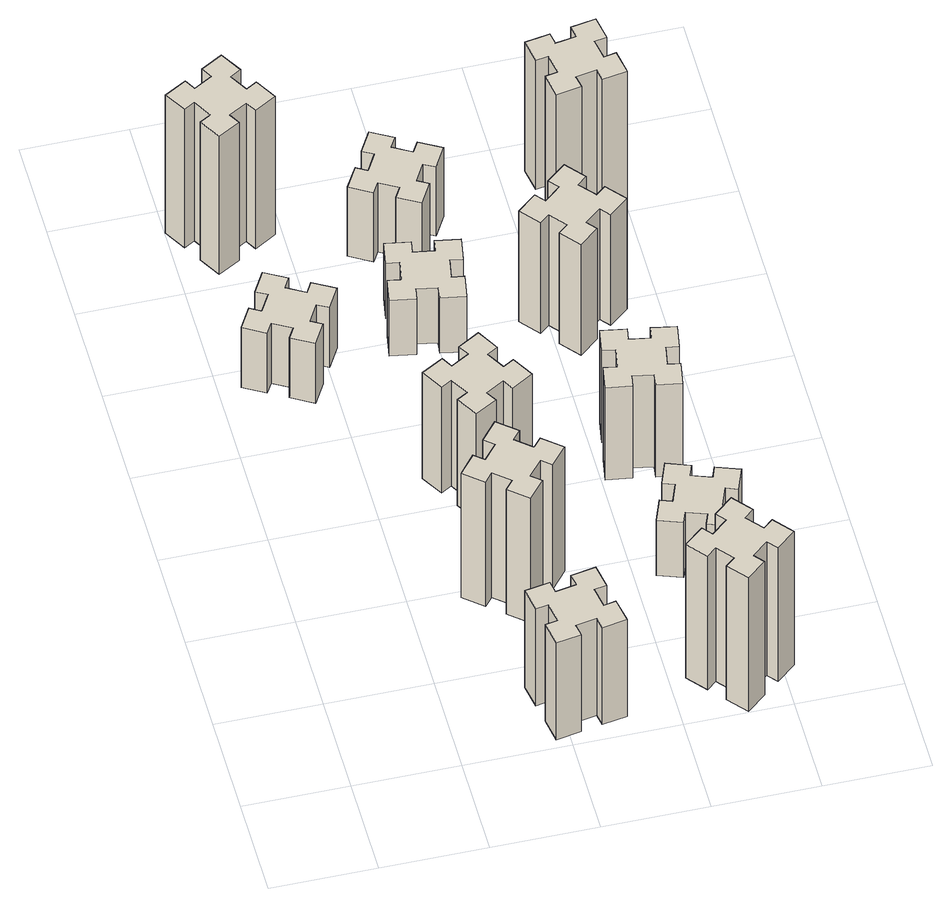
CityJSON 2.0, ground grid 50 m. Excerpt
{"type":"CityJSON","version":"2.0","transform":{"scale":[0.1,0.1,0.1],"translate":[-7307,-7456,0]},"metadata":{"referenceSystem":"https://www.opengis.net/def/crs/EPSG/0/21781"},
"CityObjects":{
"building1":{"type":"Building","attributes":{"class":"1000","function":"1000","usage":"1000","yearOfConstruction":2016,"roofType":"1000","measuredHeight":39,"storeysAboveGround":30,"storeysBelowGround":0},"geometry":[{"type":"Solid","lod":"1","boundaries":[[[[0,1,2,3,4,5,6,7,8,9,10,11,12,13,14,15,16,17,18,19]],[[17,16,20,21]],[[16,15,22,20]],[[15,14,23,22]],[[14,13,24,23]],[[13,12,25,24]],[[12,11,26,25]],[[11,10,27,26]],[[10,9,28,27]],[[9,8,29,28]],[[8,7,30,29]],[[7,6,31,30]],[[6,5,32,31]],[[5,4,33,32]],[[4,3,34,33]],[[3,2,35,34]],[[2,1,36,35]],[[1,0,37,36]],[[0,19,38,37]],[[19,18,39,38]],[[18,17,21,39]],[[24,25,26,27,28,29,30,31,32,33,34,35,36,37,38,39,21,20,22,23]]]]}]},
"building2":{"type":"Building","attributes":{"class":"1000","function":"1000","usage":"1000","yearOfConstruction":2016,"roofType":"1000","measuredHeight":63,"storeysAboveGround":30,"storeysBelowGround":0},"geometry":[{"type":"Solid","lod":"1","boundaries":[[[[40,41,42,43,44,45,46,47,48,49,50,51,52,53,54,55,56,57,58,59]],[[57,56,60,61]],[[56,55,62,60]],[[55,54,63,62]],[[54,53,64,63]],[[53,52,65,64]],[[52,51,66,65]],[[51,50,67,66]],[[50,49,68,67]],[[49,48,69,68]],[[48,47,70,69]],[[47,46,71,70]],[[46,45,72,71]],[[45,44,73,72]],[[44,43,74,73]],[[43,42,75,74]],[[42,41,76,75]],[[41,40,77,76]],[[40,59,78,77]],[[59,58,79,78]],[[58,57,61,79]],[[64,65,66,67,68,69,70,71,72,73,74,75,76,77,78,79,61,60,62,63]]]]}]},
"building3":{"type":"Building","attributes":{"class":"1000","function":"1000","usage":"1000","yearOfConstruction":2016,"roofType":"1000","measuredHeight":90,"storeysAboveGround":30,"storeysBelowGround":0},"geometry":[{"type":"Solid","lod":"1","boundaries":[[[[80,81,82,83,84,85,86,87,88,89,90,91,92,93,94,95,96,97,98,99]],[[97,96,100,101]],[[96,95,102,100]],[[95,94,103,102]],[[94,93,104,103]],[[93,92,105,104]],[[92,91,106,105]],[[91,90,107,106]],[[90,89,108,107]],[[89,88,109,108]],[[88,87,110,109]],[[87,86,111,110]],[[86,85,112,111]],[[85,84,113,112]],[[84,83,114,113]],[[83,82,115,114]],[[82,81,116,115]],[[81,80,117,116]],[[80,99,118,117]],[[99,98,119,118]],[[98,97,101,119]],[[104,105,106,107,108,109,110,111,112,113,114,115,116,117,118,119,101,100,102,103]]]]}]},
"building4":{"type":"Building","attributes":{"class":"1000","function":"1000","usage":"1000","yearOfConstruction":2016,"roofType":"1000","measuredHeight":81,"storeysAboveGround":30,"storeysBelowGround":0},"geometry":[{"type":"Solid","lod":"1","boundaries":[[[[120,121,122,123,124,125,126,127,128,129,130,131,132,133,134,135,136,137,138,139]],[[137,136,140,141]],[[136,135,142,140]],[[135,134,143,142]],[[134,133,144,143]],[[133,132,145,144]],[[132,131,146,145]],[[131,130,147,146]],[[130,129,148,147]],[[129,128,149,148]],[[128,127,150,149]],[[127,126,151,150]],[[126,125,152,151]],[[125,124,153,152]],[[124,123,154,153]],[[123,122,155,154]],[[122,121,156,155]],[[121,120,157,156]],[[120,139,158,157]],[[139,138,159,158]],[[138,137,141,159]],[[144,145,146,147,148,149,150,151,152,153,154,155,156,157,158,159,141,140,142,143]]]]}]},
"building5":{"type":"Building","attributes":{"class":"1000","function":"1000","usage":"1000","yearOfConstruction":2016,"roofType":"1000","measuredHeight":69,"storeysAboveGround":30,"storeysBelowGround":0},"geometry":[{"type":"Solid","lod":"1","boundaries":[[[[160,161,162,163,164,165,166,167,168,169,170,171,172,173,174,175,176,177,178,179]],[[177,176,180,181]],[[176,175,182,180]],[[175,174,183,182]],[[174,173,184,183]],[[173,172,185,184]],[[172,171,186,185]],[[171,170,187,186]],[[170,169,188,187]],[[169,168,189,188]],[[168,167,190,189]],[[167,166,191,190]],[[166,165,192,191]],[[165,164,193,192]],[[164,163,194,193]],[[163,162,195,194]],[[162,161,196,195]],[[161,160,197,196]],[[160,179,198,197]],[[179,178,199,198]],[[178,177,181,199]],[[184,185,186,187,188,189,190,191,192,193,194,195,196,197,198,199,181,180,182,183]]]]}]},
"building6":{"type":"Building","attributes":{"class":"1000","function":"1000","usage":"1000","yearOfConstruction":2016,"roofType":"1000","measuredHeight":36,"storeysAboveGround":30,"storeysBelowGround":0},"geometry":[{"type":"Solid","lod":"1","boundaries":[[[[200,201,202,203,204,205,206,207,208,209,210,211,212,213,214,215,216,217,218,219]],[[217,216,220,221]],[[216,215,222,220]],[[215,214,223,222]],[[214,213,224,223]],[[213,212,225,224]],[[212,211,226,225]],[[211,210,227,226]],[[210,209,228,227]],[[209,208,229,228]],[[208,207,230,229]],[[207,206,231,230]],[[206,205,232,231]],[[205,204,233,232]],[[204,203,234,233]],[[203,202,235,234]],[[202,201,236,235]],[[201,200,237,236]],[[200,219,238,237]],[[219,218,239,238]],[[218,217,221,239]],[[224,225,226,227,228,229,230,231,232,233,234,235,236,237,238,239,221,220,222,223]]]]}]},
"building7":{"type":"Building","attributes":{"class":"1000","function":"1000","usage":"1000","yearOfConstruction":2016,"roofType":"1000","measuredHeight":87,"storeysAboveGround":30,"storeysBelowGround":0},"geometry":[{"type":"Solid","lod":"1","boundaries":[[[[240,241,242,243,244,245,246,247,248,249,250,251,252,253,254,255,256,257,258,259]],[[257,256,260,261]],[[256,255,262,260]],[[255,254,263,262]],[[254,253,264,263]],[[253,252,265,264]],[[252,251,266,265]],[[251,250,267,266]],[[250,249,268,267]],[[249,248,269,268]],[[248,247,270,269]],[[247,246,271,270]],[[246,245,272,271]],[[245,244,273,272]],[[244,243,274,273]],[[243,242,275,274]],[[242,241,276,275]],[[241,240,277,276]],[[240,259,278,277]],[[259,258,279,278]],[[258,257,261,279]],[[264,265,266,267,268,269,270,271,272,273,274,275,276,277,278,279,261,260,262,263]]]]}]},
"building8":{"type":"Building","attributes":{"class":"1000","function":"1000","usage":"1000","yearOfConstruction":2016,"roofType":"1000","measuredHeight":45,"storeysAboveGround":30,"storeysBelowGround":0},"geometry":[{"type":"Solid","lod":"1","boundaries":[[[[280,281,282,283,284,285,286,287,288,289,290,291,292,293,294,295,296,297,298,299]],[[297,296,300,301]],[[296,295,302,300]],[[295,294,303,302]],[[294,293,304,303]],[[293,292,305,304]],[[292,291,306,305]],[[291,290,307,306]],[[290,289,308,307]],[[289,288,309,308]],[[288,287,310,309]],[[287,286,311,310]],[[286,285,312,311]],[[285,284,313,312]],[[284,283,314,313]],[[283,282,315,314]],[[282,281,316,315]],[[281,280,317,316]],[[280,299,318,317]],[[299,298,319,318]],[[298,297,301,319]],[[304,305,306,307,308,309,310,311,312,313,314,315,316,317,318,319,301,300,302,303]]]]}]},
"building9":{"type":"Building","attributes":{"class":"1000","function":"1000","usage":"1000","yearOfConstruction":2016,"roofType":"1000","measuredHeight":36,"storeysAboveGround":30,"storeysBelowGround":0},"geometry":[{"type":"Solid","lod":"1","boundaries":[[[[320,321,322,323,324,325,326,327,328,329,330,331,332,333,334,335,336,337,338,339]],[[337,336,340,341]],[[336,335,342,340]],[[335,334,343,342]],[[334,333,344,343]],[[333,332,345,344]],[[332,331,346,345]],[[331,330,347,346]],[[330,329,348,347]],[[329,328,349,348]],[[328,327,350,349]],[[327,326,351,350]],[[326,325,352,351]],[[325,324,353,352]],[[324,323,354,353]],[[323,322,355,354]],[[322,321,356,355]],[[321,320,357,356]],[[320,339,358,357]],[[339,338,359,358]],[[338,337,341,359]],[[344,345,346,347,348,349,350,351,352,353,354,355,356,357,358,359,341,340,342,343]]]]}]},
"building10":{"type":"Building","attributes":{"class":"1000","function":"1000","usage":"1000","yearOfConstruction":2016,"roofType":"1000","measuredHeight":60,"storeysAboveGround":30,"storeysBelowGround":0},"geometry":[{"type":"Solid","lod":"1","boundaries":[[[[360,361,362,363,364,365,366,367,368,369,370,371,372,373,374,375,376,377,378,379]],[[377,376,380,381]],[[376,375,382,380]],[[375,374,383,382]],[[374,373,384,383]],[[373,372,385,384]],[[372,371,386,385]],[[371,370,387,386]],[[370,369,388,387]],[[369,368,389,388]],[[368,367,390,389]],[[367,366,391,390]],[[366,365,392,391]],[[365,364,393,392]],[[364,363,394,393]],[[363,362,395,394]],[[362,361,396,395]],[[361,360,397,396]],[[360,379,398,397]],[[379,378,399,398]],[[378,377,381,399]],[[384,385,386,387,388,389,390,391,392,393,394,395,396,397,398,399,381,380,382,383]]]]}]},
"building11":{"type":"Building","attributes":{"class":"1000","function":"1000","usage":"1000","yearOfConstruction":2016,"roofType":"1000","measuredHeight":72,"storeysAboveGround":30,"storeysBelowGround":0},"geometry":[{"type":"Solid","lod":"1","boundaries":[[[[400,401,402,403,404,405,406,407,408,409,410,411,412,413,414,415,416,417,418,419]],[[417,416,420,421]],[[416,415,422,420]],[[415,414,423,422]],[[414,413,424,423]],[[413,412,425,424]],[[412,411,426,425]],[[411,410,427,426]],[[410,409,428,427]],[[409,408,429,428]],[[408,407,430,429]],[[407,406,431,430]],[[406,405,432,431]],[[405,404,433,432]],[[404,403,434,433]],[[403,402,435,434]],[[402,401,436,435]],[[401,400,437,436]],[[400,419,438,437]],[[419,418,439,438]],[[418,417,421,439]],[[424,425,426,427,428,429,430,431,432,433,434,435,436,437,438,439,421,420,422,423]]]]}]},
"building12":{"type":"Building","attributes":{"class":"1000","function":"1000","usage":"1000","yearOfConstruction":2016,"roofType":"1000","measuredHeight":84,"storeysAboveGround":30,"storeysBelowGround":0},"geometry":[{"type":"Solid","lod":"1","boundaries":[[[[440,441,442,443,444,445,446,447,448,449,450,451,452,453,454,455,456,457,458,459]],[[457,456,460,461]],[[456,455,462,460]],[[455,454,463,462]],[[454,453,464,463]],[[453,452,465,464]],[[452,451,466,465]],[[451,450,467,466]],[[450,449,468,467]],[[449,448,469,468]],[[448,447,470,469]],[[447,446,471,470]],[[446,445,472,471]],[[445,444,473,472]],[[444,443,474,473]],[[443,442,475,474]],[[442,441,476,475]],[[441,440,477,476]],[[440,459,478,477]],[[459,458,479,478]],[[458,457,461,479]],[[464,465,466,467,468,469,470,471,472,473,474,475,476,477,478,479,461,460,462,463]]]]}]}
},
"vertices":[
[406,2367,0],[456,2454,0],[508,2424,0],[568,2528,0],[464,2588,0],[434,2536,0],[347,2586,0],[377,2638,0],[273,2698,0],[213,2594,0],[265,2564,0],[215,2477,0],[163,2507,0],[103,2403,0],[207,2343,0],[237,2395,0],[324,2345,0],[294,2293,0],[398,2233,0],[458,2337,0],[324,2345,390],[294,2293,390],[237,2395,390],[207,2343,390],[103,2403,390],[163,2507,390],[215,2477,390],[265,2564,390],[213,2594,390],[273,2698,390],[377,2638,390],[347,2586,390],[434,2536,390],[464,2588,390],[568,2528,390],[508,2424,390],[456,2454,390],[406,2367,390],[458,2337,390],[398,2233,390],
[1045,128,0],[1144,146,0],[1154,87,0],[1272,107,0],[1251,226,0],[1192,215,0],[1175,314,0],[1234,324,0],[1213,442,0],[1095,421,0],[1105,362,0],[1007,345,0],[997,404,0],[878,383,0],[899,265,0],[958,275,0],[976,177,0],[917,167,0],[937,48,0],[1056,69,0],[976,177,630],[917,167,630],[958,275,630],[899,265,630],[878,383,630],[997,404,630],[1007,345,630],[1105,362,630],[1095,421,630],[1213,442,630],[1234,324,630],[1175,314,630],[1192,215,630],[1251,226,630],[1272,107,630],[1154,87,630],[1144,146,630],[1045,128,630],[1056,69,630],[937,48,630],
[224,3426,0],[137,3376,0],[107,3428,0],[3,3368,0],[63,3264,0],[115,3294,0],[165,3207,0],[113,3177,0],[173,3073,0],[277,3133,0],[247,3185,0],[334,3235,0],[364,3183,0],[468,3243,0],[408,3347,0],[356,3317,0],[306,3404,0],[358,3434,0],[298,3538,0],[194,3478,0],[306,3404,900],[358,3434,900],[356,3317,900],[408,3347,900],[468,3243,900],[364,3183,900],[334,3235,900],[247,3185,900],[277,3133,900],[173,3073,900],[113,3177,900],[165,3207,900],[115,3294,900],[63,3264,900],[3,3368,900],[107,3428,900],[137,3376,900],[224,3426,900],[194,3478,900],[298,3538,900],
[1027,876,0],[1092,953,0],[1138,914,0],[1215,1006,0],[1123,1083,0],[1084,1037,0],[1008,1102,0],[1046,1148,0],[954,1225,0],[877,1133,0],[923,1094,0],[859,1018,0],[813,1056,0],[736,964,0],[828,887,0],[866,933,0],[943,869,0],[904,823,0],[996,746,0],[1073,838,0],[943,869,810],[904,823,810],[866,933,810],[828,887,810],[736,964,810],[813,1056,810],[859,1018,810],[923,1094,810],[877,1133,810],[954,1225,810],[1046,1148,810],[1008,1102,810],[1084,1037,810],[1123,1083,810],[1215,1006,810],[1138,914,810],[1092,953,810],[1027,876,810],[1073,838,810],[996,746,810],
[855,1614,0],[905,1527,0],[853,1497,0],[913,1393,0],[1017,1453,0],[987,1505,0],[1074,1555,0],[1104,1503,0],[1208,1563,0],[1148,1667,0],[1096,1637,0],[1046,1724,0],[1098,1754,0],[1038,1858,0],[934,1798,0],[964,1746,0],[877,1696,0],[847,1748,0],[743,1688,0],[803,1584,0],[877,1696,690],[847,1748,690],[964,1746,690],[934,1798,690],[1038,1858,690],[1098,1754,690],[1046,1724,690],[1096,1637,690],[1148,1667,690],[1208,1563,690],[1104,1503,690],[1074,1555,690],[987,1505,690],[1017,1453,690],[913,1393,690],[853,1497,690],[905,1527,690],[855,1614,690],[803,1584,690],[743,1688,690],
[1044,2665,0],[945,2682,0],[956,2741,0],[837,2762,0],[817,2644,0],[876,2634,0],[858,2535,0],[799,2546,0],[778,2427,0],[897,2407,0],[907,2466,0],[1005,2448,0],[995,2389,0],[1113,2368,0],[1134,2487,0],[1075,2497,0],[1092,2595,0],[1151,2585,0],[1172,2703,0],[1054,2724,0],[1092,2595,360],[1151,2585,360],[1075,2497,360],[1134,2487,360],[1113,2368,360],[995,2389,360],[1005,2448,360],[907,2466,360],[897,2407,360],[778,2427,360],[799,2546,360],[858,2535,360],[876,2634,360],[817,2644,360],[837,2762,360],[956,2741,360],[945,2682,360],[1044,2665,360],[1054,2724,360],[1172,2703,360],
[1848,129,0],[1924,193,0],[1963,147,0],[2055,224,0],[1978,316,0],[1932,278,0],[1867,354,0],[1913,393,0],[1836,485,0],[1744,408,0],[1783,362,0],[1706,297,0],[1668,343,0],[1576,266,0],[1653,174,0],[1699,213,0],[1763,136,0],[1717,98,0],[1794,6,0],[1886,83,0],[1763,136,870],[1717,98,870],[1699,213,870],[1653,174,870],[1576,266,870],[1668,343,870],[1706,297,870],[1783,362,870],[1744,408,870],[1836,485,870],[1913,393,870],[1867,354,870],[1932,278,870],[1978,316,870],[2055,224,870],[1963,147,870],[1924,193,870],[1848,129,870],[1886,83,870],[1794,6,870],
[877,3035,0],[964,2985,0],[934,2933,0],[1038,2873,0],[1098,2977,0],[1046,3007,0],[1096,3094,0],[1148,3064,0],[1208,3168,0],[1104,3228,0],[1074,3176,0],[987,3226,0],[1017,3278,0],[913,3338,0],[853,3234,0],[905,3204,0],[855,3117,0],[803,3147,0],[743,3043,0],[847,2983,0],[855,3117,450],[803,3147,450],[905,3204,450],[853,3234,450],[913,3338,450],[1017,3278,450],[987,3226,450],[1074,3176,450],[1104,3228,450],[1208,3168,450],[1148,3064,450],[1096,3094,450],[1046,3007,450],[1098,2977,450],[1038,2873,450],[934,2933,450],[964,2985,450],[877,3035,450],[847,2983,450],[743,3043,450],
[1731,899,0],[1825,865,0],[1804,809,0],[1917,767,0],[1958,880,0],[1902,901,0],[1936,995,0],[1992,974,0],[2033,1087,0],[1920,1128,0],[1900,1072,0],[1806,1106,0],[1827,1162,0],[1714,1203,0],[1673,1090,0],[1729,1070,0],[1695,976,0],[1639,997,0],[1597,884,0],[1710,843,0],[1695,976,360],[1639,997,360],[1729,1070,360],[1673,1090,360],[1714,1203,360],[1827,1162,360],[1806,1106,360],[1900,1072,360],[1920,1128,360],[2033,1087,360],[1992,974,360],[1936,995,360],[1902,901,360],[1958,880,360],[1917,767,360],[1804,809,360],[1825,865,360],[1731,899,360],[1710,843,360],[1597,884,360],
[1647,1526,0],[1745,1508,0],[1735,1449,0],[1853,1428,0],[1874,1547,0],[1815,1557,0],[1832,1655,0],[1891,1645,0],[1912,1763,0],[1794,1784,0],[1784,1725,0],[1685,1742,0],[1696,1801,0],[1577,1822,0],[1557,1704,0],[1616,1694,0],[1598,1595,0],[1539,1606,0],[1518,1487,0],[1637,1467,0],[1598,1595,600],[1539,1606,600],[1616,1694,600],[1557,1704,600],[1577,1822,600],[1696,1801,600],[1685,1742,600],[1784,1725,600],[1794,1784,600],[1912,1763,600],[1891,1645,600],[1832,1655,600],[1815,1557,600],[1874,1547,600],[1853,1428,600],[1735,1449,600],[1745,1508,600],[1647,1526,600],[1637,1467,600],[1518,1487,600],
[1499,2433,0],[1563,2356,0],[1517,2318,0],[1594,2226,0],[1686,2303,0],[1648,2349,0],[1724,2413,0],[1763,2367,0],[1855,2444,0],[1778,2536,0],[1732,2498,0],[1667,2574,0],[1713,2613,0],[1636,2705,0],[1544,2628,0],[1583,2582,0],[1506,2517,0],[1468,2563,0],[1376,2486,0],[1453,2394,0],[1506,2517,720],[1468,2563,720],[1583,2582,720],[1544,2628,720],[1636,2705,720],[1713,2613,720],[1667,2574,720],[1732,2498,720],[1778,2536,720],[1855,2444,720],[1763,2367,720],[1724,2413,720],[1648,2349,720],[1686,2303,720],[1594,2226,720],[1517,2318,720],[1563,2356,720],[1499,2433,720],[1453,2394,720],[1376,2486,720],
[1932,3175,0],[1915,3274,0],[1974,3284,0],[1953,3402,0],[1835,3381,0],[1845,3322,0],[1747,3305,0],[1737,3364,0],[1618,3343,0],[1639,3225,0],[1698,3235,0],[1716,3137,0],[1657,3127,0],[1677,3008,0],[1796,3029,0],[1785,3088,0],[1884,3106,0],[1894,3047,0],[2012,3067,0],[1991,3186,0],[1884,3106,840],[1894,3047,840],[1785,3088,840],[1796,3029,840],[1677,3008,840],[1657,3127,840],[1716,3137,840],[1698,3235,840],[1639,3225,840],[1618,3343,840],[1737,3364,840],[1747,3305,840],[1845,3322,840],[1835,3381,840],[1953,3402,840],[1974,3284,840],[1915,3274,840],[1932,3175,840],[1991,3186,840],[2012,3067,840]
]}
